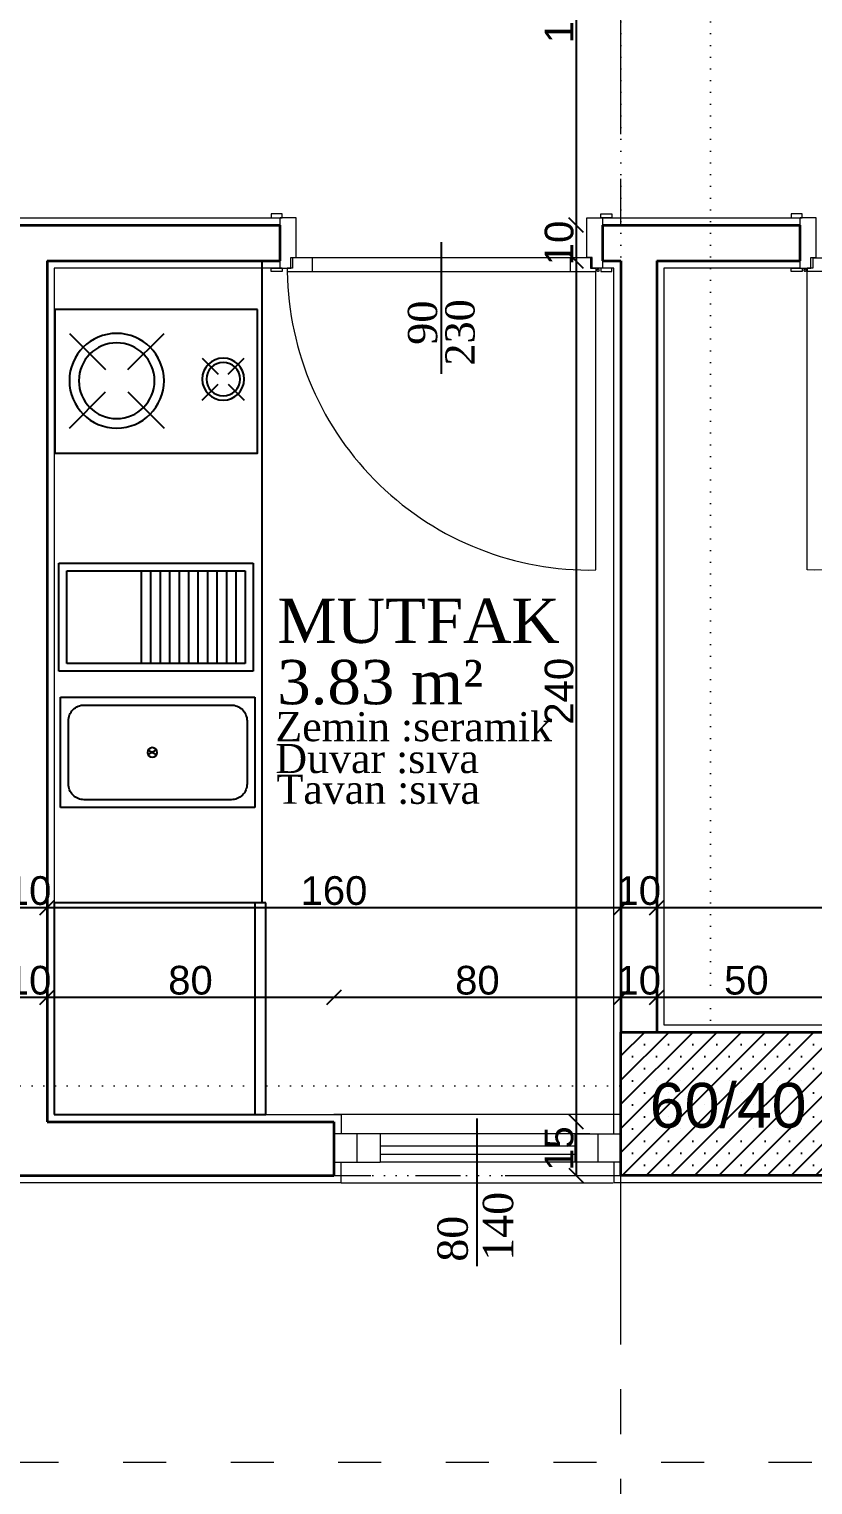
# Model space of a CAD drawing. Header units: centimetres. Extents: x 14449 to 53524, y -19051 to -10746.
# Drawn here: x 35144.4 to 35362.9, y -12394.3 to -11988.4 of the extents above; entities that cross this region are included whole.
import ezdxf

# ---------------------------------------------------------------- set-up
doc = ezdxf.new("R2010")
doc.units = ezdxf.units.CM
for name, pattern in [('ACAD_ISO03W100', [30, 12, -18]), ('CENTER2', [112.5, 75, -12.5, 12.5, -12.5]), ('DOT2', [3.175, 0, -3.175])]:
    doc.linetypes.add(name, pattern=pattern)
doc.layers.add('Kapi_Pencere', color=7, linetype='Continuous')
for name, color, linetype, lineweight in [('P-AKS', 255, 'Continuous', 5), ('P-KİRİŞ', 130, 'DOT2', 5), ('P-KOLON', 255, 'Continuous', 35), ('P-TARAMA', 252, 'Continuous', 5), ('P-ÖLÇÜ İÇ', 243, 'Continuous', 0), ('rtm-cam', 141, 'Continuous', 9), ('rtm-duv tugla', 22, 'Continuous', 35), ('rtm-kapı-ahsap', 35, 'Continuous', 13), ('rtm-mhl-yazı-malzeme', 7, 'Continuous', 13), ('rtm-pen-ahsap', 35, 'Continuous', 13), ('rtm-sıva', 252, 'Continuous', 15)]:
    doc.layers.add(name, color=color, linetype=linetype, lineweight=lineweight)
doc.styles.add('arial_1_18', font='arial.ttf', dxfattribs={"height": 0.2})
doc.styles.get("Standard").update_dxf_attribs({"font": 'arial.ttf'})
doc.styles.add('ölçü', font='times.ttf', dxfattribs={"height": 10})
doc.dimstyles.new('İÇ ÖLÇÜ', dxfattribs={"dimtxt": 8, "dimasz": 4, "dimexe": 1.25, "dimexo": 0.625, "dimtad": 1, "dimdec": 0, "dimtxsty": 'Standard', "dimblk": 'OBLIQUE', "dimcen": 2.5, "dimse1": 1, "dimse2": 1, "dimclrd": 256, "dimclrt": 256, "dimadec": 0, "dimazin": 0, "dimtfac": 1, "dimtdec": 0, "dimtmove": 1, "dimatfit": 3, "dimldrblk": 'OBLIQUE', "dimfxl": 1, "dimarcsym": 0})

# ---------------------------------------------------------------- blocks, each defined once
blk = doc.blocks.new('IKUTGK')
at = {"layer": 'P-KİRİŞ'}
for points in [[(37008.39, -8046.1), (37008.39, -7701.1)], [(37033.39, -8046.1), (37033.39, -7701.1)], [(36703.39, -8061.1), (37008.39, -8061.1)], [(36703.39, -8086.1), (37008.39, -8086.1)]]:
    blk.add_lwpolyline(points, dxfattribs=at)
blk = doc.blocks.new('YTHTHTY')
at = {"layer": 'P-TARAMA', "lineweight": -3}
h = blk.add_hatch(dxfattribs=at)
h.set_pattern_fill('SACNCR', color=256, scale=2, style=0)
h.paths.add_polyline_path([(32916.7, -9846.94), (32856.7, -9846.94), (32856.7, -9886.94), (32916.7, -9886.94)])
at = {"layer": 'P-KOLON', "linetype": 'Continuous'}
blk.add_lwpolyline([(32856.7, -9846.94), (32916.7, -9846.94), (32916.7, -9886.94), (32856.7, -9886.94)], close=True, dxfattribs=at)
at = {"layer": 'P-KOLON', "linetype": 'Continuous', "style": 'arial_1_18'}
blk.add_text('60/40', height=12.5, dxfattribs=at).set_placement((32864.76, -9873.63))
blk = doc.blocks.new('YTUJ7U')
at = {"layer": 'P-AKS', "linetype": 'CENTER2'}
for points in [[(28342.12, -9962.63), (28342.12, -8554.55)], [(25834.86, -9690.51), (29322.56, -9690.51)]]:
    blk.add_lwpolyline(points, dxfattribs=at)
blk = doc.blocks.new('KAPI')
at = {"layer": 'rtm-kapı-ahsap'}
for p, q in [((8056.48, 304.69), (8056.48, 307.73)), ((8056.48, 307.73), (8057.45, 307.73)), ((8057.45, 304.69), (8056.48, 304.69)), ((8057.45, 307.73), (8057.45, 304.69)), ((8057.45, 305.26), (8057.45, 302.29)), ((8057.45, 305.26), (8071.45, 305.26)), ((8072.58, 307.78), (8071.45, 307.78)), ((8071.45, 307.78), (8071.45, 304.69)), ((8071.45, 300.8), (8071.45, 305.26)), ((8071.45, 304.69), (8072.58, 304.69)), ((8072.58, 304.69), (8072.58, 307.78)), ((8056.46, 303.27), (8056.46, 217.24)), ((8057.45, 303.27), (8056.46, 303.27)), ((8057.39, 301.77), (8057.39, 303.27)), ((8060.28, 301.77), (8057.39, 301.77)), ((8057.45, 302.29), (8060.42, 302.29)), ((8060.28, 218.74), (8060.28, 301.77)), ((8060.42, 302.29), (8060.42, 300.8)), ((8060.42, 300.8), (8071.45, 300.8)), ((8056.46, 296.2), (8060.28, 296.2)), ((8056.46, 224.31), (8060.28, 224.31)), ((8060.42, 218.23), (8060.42, 219.71)), ((8060.42, 219.71), (8071.45, 219.71)), ((8071.45, 219.71), (8071.45, 215.26)), ((7973.28, 217.24), (8056.46, 217.24)), ((8057.45, 217.24), (8056.46, 217.24)), ((8056.48, 215.82), (8056.48, 212.78)), ((8057.45, 215.82), (8056.48, 215.82)), ((8057.39, 218.74), (8057.39, 217.24)), ((8060.28, 218.74), (8057.39, 218.74)), ((8057.45, 218.23), (8060.42, 218.23)), ((8057.45, 215.26), (8057.45, 218.23)), ((8057.45, 212.78), (8057.45, 215.82)), ((8057.45, 215.26), (8071.45, 215.26)), ((8071.45, 215.82), (8072.58, 215.82)), ((8071.45, 212.73), (8071.45, 215.82)), ((8072.58, 215.82), (8072.58, 212.73)), ((8056.48, 212.78), (8057.45, 212.78)), ((8072.58, 212.73), (8071.45, 212.73))]:
    blk.add_line(p, q, dxfattribs=at)
at = {"layer": 'rtm-kapı-ahsap', "const_width": 0.388}
blk.add_lwpolyline([(8056.86, 216.32, 1), (8056.86, 216.92, 1)], format="xyb", close=True, dxfattribs=at)
at = {"layer": 'rtm-kapı-ahsap'}
blk.add_arc((8057.71, 218.83), 84.45, 90.8537, 181.0762, dxfattribs=at)
blk = doc.blocks.new('rt56y7')
at = {"color": 253, "lineweight": 25}
for p, q in [((32181.91, -9321.05), (32181.91, -9375.25)), ((32212.09, -9321.05), (32181.91, -9321.05)), ((32184.11, -9323.25), (32184.11, -9373.05)), ((32209.89, -9323.25), (32184.11, -9323.25)), ((32209.89, -9373.05), (32209.89, -9323.25)), ((32212.09, -9375.25), (32212.09, -9321.05)), ((32250.09, -9321.53), (32219.29, -9321.53)), ((32219.29, -9321.53), (32219.29, -9375.73)), ((32250.09, -9375.73), (32250.09, -9321.53)), ((32276.66, -9378.77), (32276.66, -9319.77)), ((32276.66, -9319.77), (32335.66, -9319.77)), ((32335.66, -9319.77), (32335.66, -9378.77)), ((32335.66, -9319.77), (32335.66, -9378.77)), ((32117.88, -9323.99), (32127.97, -9334.08)), ((32144.28, -9323.99), (32134.19, -9334.08)), ((32127.97, -9340.3), (32117.88, -9350.39)), ((32134.19, -9340.3), (32144.28, -9350.39)), ((32184.11, -9344.01), (32209.89, -9344.01)), ((32184.11, -9346.65), (32209.89, -9346.65)), ((32234.07, -9348.29), (32235.32, -9345.97)), ((32234.07, -9345.97), (32235.32, -9348.29)), ((32184.11, -9349.29), (32209.89, -9349.29)), ((32184.11, -9351.93), (32209.89, -9351.93)), ((32184.11, -9354.57), (32209.89, -9354.57)), ((32184.11, -9357.21), (32209.89, -9357.21)), ((32184.11, -9359.85), (32209.89, -9359.85)), ((32124.78, -9361.04), (32129.25, -9365.52)), ((32136.49, -9361.04), (32132.01, -9365.52)), ((32184.11, -9362.49), (32209.89, -9362.49)), ((32184.11, -9365.13), (32209.89, -9365.13)), ((32184.11, -9367.77), (32209.89, -9367.77)), ((32129.25, -9368.28), (32124.78, -9372.75)), ((32132.01, -9368.28), (32136.49, -9372.75)), ((32184.11, -9370.41), (32209.89, -9370.41)), ((32181.91, -9375.25), (32212.09, -9375.25)), ((32184.11, -9373.05), (32209.89, -9373.05)), ((32219.29, -9375.73), (32250.09, -9375.73)), ((32276.66, -9375.71), (32335.66, -9375.71)), ((32276.66, -9377.77), (32097.66, -9377.77)), ((32335.66, -9378.77), (32276.66, -9378.77))]:
    blk.add_line(p, q, dxfattribs=at)
blk.add_lwpolyline([(32111.24, -9376.47), (32111.24, -9319.94), (32151.3, -9319.94), (32151.3, -9376.47)], close=True, dxfattribs=at)
blk.add_lwpolyline([(32247.89, -9369.13), (32247.89, -9328.13, 0.414214), (32243.49, -9323.73), (32225.89, -9323.73, 0.414214), (32221.49, -9328.13), (32221.49, -9369.13, 0.414214), (32225.89, -9373.53), (32243.49, -9373.53, 0.414214)], format="xyb", close=True, dxfattribs=at)
for centre, radius in [((32131.08, -9337.19), 13.2), ((32131.08, -9337.19), 10.56), ((32234.69, -9347.13), 1.32), ((32130.63, -9366.9), 5.86), ((32130.63, -9366.9), 4.68)]:
    blk.add_circle(centre, radius, dxfattribs=at)
blk = doc.blocks.new('_Oblique')
at = {"color": 0, "linetype": 'ByBlock', "lineweight": -2}
blk.add_line((-0.5, -0.5), (0.5, 0.5), dxfattribs=at)
blk = doc.blocks.new('*D4866')
at = {"layer": 'Defpoints', "color": 0, "lineweight": 30, "transparency": 16777216}
for p in [(35139.39, -12260.91), (35149.39, -12258.37), (35149.39, -12258.37)]:
    blk.add_point(p, dxfattribs=at)
at = {"layer": 'P-ÖLÇÜ İÇ', "lineweight": -2, "transparency": 16777216}
blk.add_line((35139.39, -12258.37), (35149.39, -12258.37), dxfattribs=at)
at = {"layer": 'P-ÖLÇÜ İÇ', "lineweight": -2, "transparency": 16777216, "xscale": 4, "yscale": 4, "zscale": 4, "rotation": 180}
blk.add_blockref('_Oblique', (35139.39, -12258.37), dxfattribs=at)
at = {"layer": 'P-ÖLÇÜ İÇ', "lineweight": -2, "transparency": 16777216, "xscale": 4, "yscale": 4, "zscale": 4}
blk.add_blockref('_Oblique', (35149.39, -12258.37), dxfattribs=at)
at = {"layer": 'P-ÖLÇÜ İÇ', "transparency": 16777216, "insert": (35144.39, -12253.66), "char_height": 8, "attachment_point": 5}
blk.add_mtext('10', dxfattribs=at)
blk = doc.blocks.new('*D4867')
at = {"layer": 'Defpoints', "color": 0, "lineweight": 30, "transparency": 16777216}
for p in [(35149.39, -12258.37), (35229.39, -12258.19), (35229.39, -12258.37)]:
    blk.add_point(p, dxfattribs=at)
at = {"layer": 'P-ÖLÇÜ İÇ', "lineweight": -2, "transparency": 16777216}
blk.add_line((35149.39, -12258.37), (35229.39, -12258.37), dxfattribs=at)
at = {"layer": 'P-ÖLÇÜ İÇ', "lineweight": -2, "transparency": 16777216, "xscale": 4, "yscale": 4, "zscale": 4, "rotation": 180}
blk.add_blockref('_Oblique', (35149.39, -12258.37), dxfattribs=at)
at = {"layer": 'P-ÖLÇÜ İÇ', "lineweight": -2, "transparency": 16777216, "xscale": 4, "yscale": 4, "zscale": 4}
blk.add_blockref('_Oblique', (35229.39, -12258.37), dxfattribs=at)
at = {"layer": 'P-ÖLÇÜ İÇ', "transparency": 16777216, "insert": (35189.39, -12253.66), "char_height": 8, "attachment_point": 5}
blk.add_mtext('80', dxfattribs=at)
blk = doc.blocks.new('*D4868')
at = {"layer": 'Defpoints', "color": 0, "lineweight": 30, "transparency": 16777216}
for p in [(35229.39, -12258.19), (35309.39, -12258.37), (35309.39, -12258.37)]:
    blk.add_point(p, dxfattribs=at)
at = {"layer": 'P-ÖLÇÜ İÇ', "lineweight": -2, "transparency": 16777216}
blk.add_line((35229.39, -12258.37), (35309.39, -12258.37), dxfattribs=at)
at = {"layer": 'P-ÖLÇÜ İÇ', "lineweight": -2, "transparency": 16777216, "xscale": 4, "yscale": 4, "zscale": 4, "rotation": 180}
blk.add_blockref('_Oblique', (35229.39, -12258.37), dxfattribs=at)
at = {"layer": 'P-ÖLÇÜ İÇ', "lineweight": -2, "transparency": 16777216, "xscale": 4, "yscale": 4, "zscale": 4}
blk.add_blockref('_Oblique', (35309.39, -12258.37), dxfattribs=at)
at = {"layer": 'P-ÖLÇÜ İÇ', "transparency": 16777216, "insert": (35269.39, -12253.66), "char_height": 8, "attachment_point": 5}
blk.add_mtext('80', dxfattribs=at)
blk = doc.blocks.new('*D4869')
at = {"layer": 'Defpoints', "color": 0, "lineweight": 30, "transparency": 16777216}
for p in [(35309.39, -12258.37), (35319.39, -12258.37), (35319.39, -12258.37)]:
    blk.add_point(p, dxfattribs=at)
at = {"layer": 'P-ÖLÇÜ İÇ', "lineweight": -2, "transparency": 16777216}
blk.add_line((35309.39, -12258.37), (35319.39, -12258.37), dxfattribs=at)
at = {"layer": 'P-ÖLÇÜ İÇ', "lineweight": -2, "transparency": 16777216, "xscale": 4, "yscale": 4, "zscale": 4, "rotation": 180}
blk.add_blockref('_Oblique', (35309.39, -12258.37), dxfattribs=at)
at = {"layer": 'P-ÖLÇÜ İÇ', "lineweight": -2, "transparency": 16777216, "xscale": 4, "yscale": 4, "zscale": 4}
blk.add_blockref('_Oblique', (35319.39, -12258.37), dxfattribs=at)
at = {"layer": 'P-ÖLÇÜ İÇ', "transparency": 16777216, "insert": (35314.39, -12253.66), "char_height": 8, "attachment_point": 5}
blk.add_mtext('10', dxfattribs=at)
blk = doc.blocks.new('*D4870')
at = {"layer": 'Defpoints', "color": 0, "lineweight": 30, "transparency": 16777216}
for p in [(35369.39, -12256.22), (35319.39, -12258.37), (35369.39, -12258.37)]:
    blk.add_point(p, dxfattribs=at)
at = {"layer": 'P-ÖLÇÜ İÇ', "lineweight": -2, "transparency": 16777216}
blk.add_line((35319.39, -12258.37), (35369.39, -12258.37), dxfattribs=at)
at = {"layer": 'P-ÖLÇÜ İÇ', "lineweight": -2, "transparency": 16777216, "xscale": 4, "yscale": 4, "zscale": 4, "rotation": 180}
blk.add_blockref('_Oblique', (35319.39, -12258.37), dxfattribs=at)
at = {"layer": 'P-ÖLÇÜ İÇ', "lineweight": -2, "transparency": 16777216, "xscale": 4, "yscale": 4, "zscale": 4}
blk.add_blockref('_Oblique', (35369.39, -12258.37), dxfattribs=at)
at = {"layer": 'P-ÖLÇÜ İÇ', "transparency": 16777216, "insert": (35344.39, -12253.66), "char_height": 8, "attachment_point": 5}
blk.add_mtext('50', dxfattribs=at)
blk = doc.blocks.new('*D4724')
at = {"layer": 'Defpoints', "color": 0, "lineweight": 30, "transparency": 16777216}
for p in [(35149.39, -12233.37), (35149.39, -12233.37), (35139.39, -12235.91)]:
    blk.add_point(p, dxfattribs=at)
at = {"layer": 'P-ÖLÇÜ İÇ', "lineweight": -2, "transparency": 16777216}
blk.add_line((35139.39, -12233.37), (35149.39, -12233.37), dxfattribs=at)
at = {"layer": 'P-ÖLÇÜ İÇ', "lineweight": -2, "transparency": 16777216, "xscale": 4, "yscale": 4, "zscale": 4, "rotation": 180}
blk.add_blockref('_Oblique', (35139.39, -12233.37), dxfattribs=at)
at = {"layer": 'P-ÖLÇÜ İÇ', "lineweight": -2, "transparency": 16777216, "xscale": 4, "yscale": 4, "zscale": 4}
blk.add_blockref('_Oblique', (35149.39, -12233.37), dxfattribs=at)
at = {"layer": 'P-ÖLÇÜ İÇ', "transparency": 16777216, "insert": (35144.39, -12228.66), "char_height": 8, "attachment_point": 5}
blk.add_mtext('10', dxfattribs=at)
blk = doc.blocks.new('*D4725')
at = {"layer": 'Defpoints', "color": 0, "lineweight": 30, "transparency": 16777216}
for p in [(35309.39, -12233.37), (35319.39, -12233.37), (35319.39, -12233.37)]:
    blk.add_point(p, dxfattribs=at)
at = {"layer": 'P-ÖLÇÜ İÇ', "lineweight": -2, "transparency": 16777216}
blk.add_line((35309.39, -12233.37), (35319.39, -12233.37), dxfattribs=at)
at = {"layer": 'P-ÖLÇÜ İÇ', "lineweight": -2, "transparency": 16777216, "xscale": 4, "yscale": 4, "zscale": 4, "rotation": 180}
blk.add_blockref('_Oblique', (35309.39, -12233.37), dxfattribs=at)
at = {"layer": 'P-ÖLÇÜ İÇ', "lineweight": -2, "transparency": 16777216, "xscale": 4, "yscale": 4, "zscale": 4}
blk.add_blockref('_Oblique', (35319.39, -12233.37), dxfattribs=at)
at = {"layer": 'P-ÖLÇÜ İÇ', "transparency": 16777216, "insert": (35314.39, -12228.66), "char_height": 8, "attachment_point": 5}
blk.add_mtext('10', dxfattribs=at)
blk = doc.blocks.new('*D4730')
at = {"layer": 'Defpoints', "color": 0, "lineweight": 30, "transparency": 16777216}
for p in [(35149.39, -12233.37), (35309.39, -12233.37), (35309.39, -12233.37)]:
    blk.add_point(p, dxfattribs=at)
at = {"layer": 'P-ÖLÇÜ İÇ', "lineweight": -2, "transparency": 16777216}
blk.add_line((35149.39, -12233.37), (35309.39, -12233.37), dxfattribs=at)
at = {"layer": 'P-ÖLÇÜ İÇ', "lineweight": -2, "transparency": 16777216, "xscale": 4, "yscale": 4, "zscale": 4, "rotation": 180}
blk.add_blockref('_Oblique', (35149.39, -12233.37), dxfattribs=at)
at = {"layer": 'P-ÖLÇÜ İÇ', "lineweight": -2, "transparency": 16777216, "xscale": 4, "yscale": 4, "zscale": 4}
blk.add_blockref('_Oblique', (35309.39, -12233.37), dxfattribs=at)
at = {"layer": 'P-ÖLÇÜ İÇ', "transparency": 16777216, "insert": (35229.39, -12228.66), "char_height": 8, "attachment_point": 5}
blk.add_mtext('160', dxfattribs=at)
blk = doc.blocks.new('*D4731')
at = {"layer": 'Defpoints', "color": 0, "lineweight": 30, "transparency": 16777216}
for p in [(35319.39, -12233.37), (35798.39, -12233.37), (35798.39, -12233.37)]:
    blk.add_point(p, dxfattribs=at)
at = {"layer": 'P-ÖLÇÜ İÇ', "lineweight": -2, "transparency": 16777216}
blk.add_line((35319.39, -12233.37), (35798.39, -12233.37), dxfattribs=at)
at = {"layer": 'P-ÖLÇÜ İÇ', "lineweight": -2, "transparency": 16777216, "xscale": 4, "yscale": 4, "zscale": 4, "rotation": 180}
blk.add_blockref('_Oblique', (35319.39, -12233.37), dxfattribs=at)
at = {"layer": 'P-ÖLÇÜ İÇ', "lineweight": -2, "transparency": 16777216, "xscale": 4, "yscale": 4, "zscale": 4}
blk.add_blockref('_Oblique', (35798.39, -12233.37), dxfattribs=at)
at = {"layer": 'P-ÖLÇÜ İÇ', "transparency": 16777216, "insert": (35558.89, -12228.66), "char_height": 8, "attachment_point": 5}
blk.add_mtext('479', dxfattribs=at)
blk = doc.blocks.new('*D4752')
at = {"layer": 'Defpoints', "color": 0, "lineweight": 30, "transparency": 16777216}
for p in [(35301.15, -11923.05), (35296.92, -12043.05), (35298.08, -12043.05)]:
    blk.add_point(p, dxfattribs=at)
at = {"layer": 'P-ÖLÇÜ İÇ', "lineweight": -2, "transparency": 16777216}
blk.add_line((35296.92, -11923.05), (35296.92, -12043.05), dxfattribs=at)
at = {"layer": 'P-ÖLÇÜ İÇ', "lineweight": -2, "transparency": 16777216, "xscale": 4, "yscale": 4, "zscale": 4}
for p, rotation in [((35296.92, -11923.05), 90), ((35296.92, -12043.05), 270)]:
    blk.add_blockref('_Oblique', p, dxfattribs=dict(at, rotation=rotation))
at = {"layer": 'P-ÖLÇÜ İÇ', "transparency": 16777216, "insert": (35292.21, -11983.05), "char_height": 8, "attachment_point": 5, "rotation": 90}
blk.add_mtext('120', dxfattribs=at)
blk = doc.blocks.new('*D4753')
at = {"layer": 'Defpoints', "color": 0, "lineweight": 30, "transparency": 16777216}
for p in [(35298.08, -12043.05), (35296.92, -12053.05), (35297.28, -12053.05)]:
    blk.add_point(p, dxfattribs=at)
at = {"layer": 'P-ÖLÇÜ İÇ', "lineweight": -2, "transparency": 16777216}
blk.add_line((35296.92, -12043.05), (35296.92, -12053.05), dxfattribs=at)
at = {"layer": 'P-ÖLÇÜ İÇ', "lineweight": -2, "transparency": 16777216, "xscale": 4, "yscale": 4, "zscale": 4}
for p, rotation in [((35296.92, -12043.05), 90), ((35296.92, -12053.05), 270)]:
    blk.add_blockref('_Oblique', p, dxfattribs=dict(at, rotation=rotation))
at = {"layer": 'P-ÖLÇÜ İÇ', "transparency": 16777216, "insert": (35292.21, -12048.05), "char_height": 8, "attachment_point": 5, "rotation": 90}
blk.add_mtext('10', dxfattribs=at)
blk = doc.blocks.new('*D4754')
at = {"layer": 'Defpoints', "color": 0, "lineweight": 30, "transparency": 16777216}
for p in [(35297.28, -12053.05), (35296.68, -12293.05), (35296.92, -12293.05)]:
    blk.add_point(p, dxfattribs=at)
at = {"layer": 'P-ÖLÇÜ İÇ', "lineweight": -2, "transparency": 16777216}
blk.add_line((35296.92, -12053.05), (35296.92, -12293.05), dxfattribs=at)
at = {"layer": 'P-ÖLÇÜ İÇ', "lineweight": -2, "transparency": 16777216, "xscale": 4, "yscale": 4, "zscale": 4}
for p, rotation in [((35296.92, -12053.05), 90), ((35296.92, -12293.05), 270)]:
    blk.add_blockref('_Oblique', p, dxfattribs=dict(at, rotation=rotation))
at = {"layer": 'P-ÖLÇÜ İÇ', "transparency": 16777216, "insert": (35292.21, -12173.05), "char_height": 8, "attachment_point": 5, "rotation": 90}
blk.add_mtext('240', dxfattribs=at)
blk = doc.blocks.new('*D4755')
at = {"layer": 'Defpoints', "color": 0, "lineweight": 30, "transparency": 16777216}
for p in [(35296.68, -12293.05), (35296.92, -12308.05), (35296.92, -12308.05)]:
    blk.add_point(p, dxfattribs=at)
at = {"layer": 'P-ÖLÇÜ İÇ', "lineweight": -2, "transparency": 16777216}
blk.add_line((35296.92, -12293.05), (35296.92, -12308.05), dxfattribs=at)
at = {"layer": 'P-ÖLÇÜ İÇ', "lineweight": -2, "transparency": 16777216, "xscale": 4, "yscale": 4, "zscale": 4}
for p, rotation in [((35296.92, -12293.05), 90), ((35296.92, -12308.05), 270)]:
    blk.add_blockref('_Oblique', p, dxfattribs=dict(at, rotation=rotation))
at = {"layer": 'P-ÖLÇÜ İÇ', "transparency": 16777216, "insert": (35292.21, -12300.55), "char_height": 8, "attachment_point": 5, "rotation": 90}
blk.add_mtext('15', dxfattribs=at)

msp = doc.modelspace()

# ---------------------------------------------------------------- linework, layer by layer
at = {"layer": 'Kapi_Pencere', "linetype": 'Continuous', "lineweight": 25}
msp.add_line((35259.39, -12084.5), (35259.39, -12047.81), dxfattribs=at)
at = {"layer": 'Kapi_Pencere', "linetype": 'Continuous'}
msp.add_line((35269.31, -12333.36), (35269.31, -12292.19), dxfattribs=at)
at = {"layer": 'rtm-cam'}
msp.add_line((35242.26, -12302.1), (35296.53, -12302.11), dxfattribs=at)
at = {"layer": 'rtm-duv tugla'}
for p, q in [((35139.39, -12043.05), (35214.39, -12043.05)), ((35214.39, -12053.05), (35214.39, -12043.05)), ((35304.39, -12043.05), (35359.39, -12043.05)), ((35304.39, -12053.05), (35304.39, -12043.05)), ((35359.39, -12053.05), (35359.39, -12043.05)), ((35149.39, -12053.05), (35214.39, -12053.05)), ((35149.39, -12053.05), (35149.39, -12293.05)), ((35304.39, -12053.05), (35309.39, -12053.05)), ((35309.39, -12053.05), (35309.39, -12268.05)), ((35319.39, -12053.05), (35359.39, -12053.05)), ((35319.39, -12053.05), (35319.39, -12268.05)), ((35149.39, -12293.05), (35229.39, -12293.05)), ((35229.39, -12293.05), (35229.39, -12308.05)), ((35064.39, -12308.05), (35229.39, -12308.05))]:
    msp.add_line(p, q, dxfattribs=at)
at = {"layer": 'rtm-pen-ahsap'}
for p, q in [((35309.25, -12291.05), (35229.39, -12291.05)), ((35235.79, -12296.41), (35235.79, -12304.33)), ((35242.26, -12296.41), (35242.26, -12304.33)), ((35300.72, -12296.41), (35242.26, -12296.41)), ((35296.52, -12296.41), (35296.53, -12304.33)), ((35303, -12296.41), (35303, -12304.33)), ((35296.53, -12299.88), (35242.26, -12299.88)), ((35296.53, -12304.33), (35242.26, -12304.33)), ((35231.39, -12310.12), (35307.22, -12310.12))]:
    msp.add_line(p, q, dxfattribs=at)
for points in [[(35242.26, -12296.41), (35229.39, -12296.41), (35229.39, -12304.33), (35242.26, -12304.33)], [(35296.52, -12296.41), (35309.39, -12296.41), (35309.39, -12304.33), (35296.53, -12304.33)]]:
    msp.add_lwpolyline(points, dxfattribs=at)
at = {"layer": 'rtm-sıva'}
for points in [[(35129.39, -12071.05), (35137.39, -12071.05), (35137.39, -12041.05), (35214.39, -12041.05)], [(35304.39, -12041.05), (35359.39, -12041.05)], [(35214.96, -12055.05), (35151.39, -12055.05), (35151.39, -12291.05), (35231.39, -12291.05), (35231.4, -12296.41)], [(35307.39, -12296.41), (35307.39, -12055.05), (35304.39, -12055.05)], [(35359.39, -12055.05), (35321.39, -12055.05), (35321.39, -12266.05), (35371.39, -12266.05), (35371.41, -12296.34)], [(35062.39, -12304.33), (35062.39, -12310.05), (35231.39, -12310.05), (35231.39, -12304.33)], [(35307.39, -12304.33), (35307.39, -12310.05), (35371.39, -12310.05), (35371.39, -12304.26)]]:
    msp.add_lwpolyline(points, dxfattribs=at)
at = {"layer": 'rtm-sıva', "linetype": 'ACAD_ISO03W100'}
msp.add_lwpolyline([(36084.42, -12308.05), (36082.6, -12388.05), (34984.39, -12388.05), (34984.39, -12308.05)], dxfattribs=at)

# ---------------------------------------------------------------- block references
at = {"layer": 'rtm-duv tugla', "xscale": -1, "rotation": 90}
msp.add_blockref('rt56y7', (25831.62, 20044.61), dxfattribs=at)
at = {"layer": 'rtm-kapı-ahsap', "lineweight": 30, "rotation": 90}
msp.add_blockref('KAPI', (35519.65, -20112.5), dxfattribs=at)
at = {"layer": 'rtm-kapı-ahsap', "lineweight": 30, "xscale": -1, "rotation": 270}
msp.add_blockref('KAPI', (35144.14, -20112.5), dxfattribs=at)
at = {"layer": 'rtm-sıva'}
for name, p in [('YTUJ7U', (6967.28, -2617.54)), ('YTHTHTY', (2452.7, -2421.11)), ('IKUTGK', (-1699, -4221.95))]:
    msp.add_blockref(name, p, dxfattribs=at)

# ---------------------------------------------------------------- texts
at = {"layer": 'Kapi_Pencere', "linetype": 'Continuous', "lineweight": 25, "style": 'ölçü'}
for s, p in [('90', (35258.17, -12076.43)), ('230', (35268.63, -12082.23))]:
    msp.add_text(s, height=8.165, rotation=90.0847, dxfattribs=at).set_placement(p)
at = {"layer": 'Kapi_Pencere', "style": 'ölçü'}
for s, p in [('140 ', (35279.37, -12331.82)), ('80 ', (35266.71, -12332.08))]:
    msp.add_text(s, height=8.47, rotation=90, dxfattribs=at).set_placement(p)
at = {"layer": 'rtm-mhl-yazı-malzeme', "lineweight": 30, "style": 'ölçü'}
for s, p in [('MUTFAK', (35213.59, -12159.56)), ('3.83 m²', (35213.59, -12176.65))]:
    msp.add_text(s, height=12.346, dxfattribs=at).set_placement(p)
at = {"layer": 'rtm-mhl-yazı-malzeme', "style": 'ölçü'}
for s, p in [('Zemin :seramik', (35213.07, -12186.96)), ('Duvar :sıva', (35213.07, -12195.85)), ('Tavan :sıva', (35213.38, -12204.43))]:
    msp.add_text(s, height=8.1003, dxfattribs=at).set_placement(p)

# ---------------------------------------------------------------- dimensions: what is measured, and where the dimension line sits
at = {"layer": 'P-ÖLÇÜ İÇ'}
for base, p1, p2, picture, middle in [((35296.92, -12043.05), (35301.15, -11923.05), (35298.08, -12043.05), '*D4752', (35292.21, -11983.05)), ((35296.92, -12293.05), (35297.28, -12053.05), (35296.68, -12293.05), '*D4754', (35292.21, -12173.05)), ((35296.92, -12308.05), (35296.68, -12293.05), (35296.92, -12308.05), '*D4755', (35292.21, -12300.55))]:
    dim = msp.add_linear_dim(base=base, p1=p1, p2=p2, angle=90, dimstyle='İÇ ÖLÇÜ', dxfattribs=at)
    dim.commit()
    dim.dimension.update_dxf_attribs({"geometry": picture, "text_midpoint": middle})
dim = msp.add_linear_dim(base=(35296.92, -12053.05), p1=(35298.08, -12043.05), p2=(35297.28, -12053.05), angle=90, dimstyle='İÇ ÖLÇÜ', dxfattribs=at)
dim.commit()
dim.dimension.update_dxf_attribs({"geometry": '*D4753', "text_midpoint": (35296.92, -12048.05), "dimtype": 160})
for base, p1, p2, picture, middle in [((35149.39, -12233.37), (35139.39, -12235.91), (35149.39, -12233.37), '*D4724', (35144.39, -12233.37)), ((35319.39, -12233.37), (35309.39, -12233.37), (35319.39, -12233.37), '*D4725', (35314.39, -12233.37)), ((35149.39, -12258.37), (35139.39, -12260.91), (35149.39, -12258.37), '*D4866', (35144.39, -12258.37)), ((35319.39, -12258.37), (35309.39, -12258.37), (35319.39, -12258.37), '*D4869', (35314.39, -12258.37))]:
    dim = msp.add_linear_dim(base=base, p1=p1, p2=p2, dimstyle='İÇ ÖLÇÜ', dxfattribs=at)
    dim.commit()
    dim.dimension.update_dxf_attribs({"geometry": picture, "text_midpoint": middle, "dimtype": 160})
for base, p1, p2, picture, middle in [((35309.39, -12233.37), (35149.39, -12233.37), (35309.39, -12233.37), '*D4730', (35229.39, -12228.66)), ((35798.39, -12233.37), (35319.39, -12233.37), (35798.39, -12233.37), '*D4731', (35558.89, -12228.66)), ((35229.39, -12258.37), (35149.39, -12258.37), (35229.39, -12258.19), '*D4867', (35189.39, -12253.66)), ((35309.39, -12258.37), (35229.39, -12258.19), (35309.39, -12258.37), '*D4868', (35269.39, -12253.66)), ((35369.39, -12258.37), (35319.39, -12258.37), (35369.39, -12256.22), '*D4870', (35344.39, -12253.66))]:
    dim = msp.add_linear_dim(base=base, p1=p1, p2=p2, dimstyle='İÇ ÖLÇÜ', dxfattribs=at)
    dim.commit()
    dim.dimension.update_dxf_attribs({"geometry": picture, "text_midpoint": middle})

doc.saveas('drawing.dxf')
